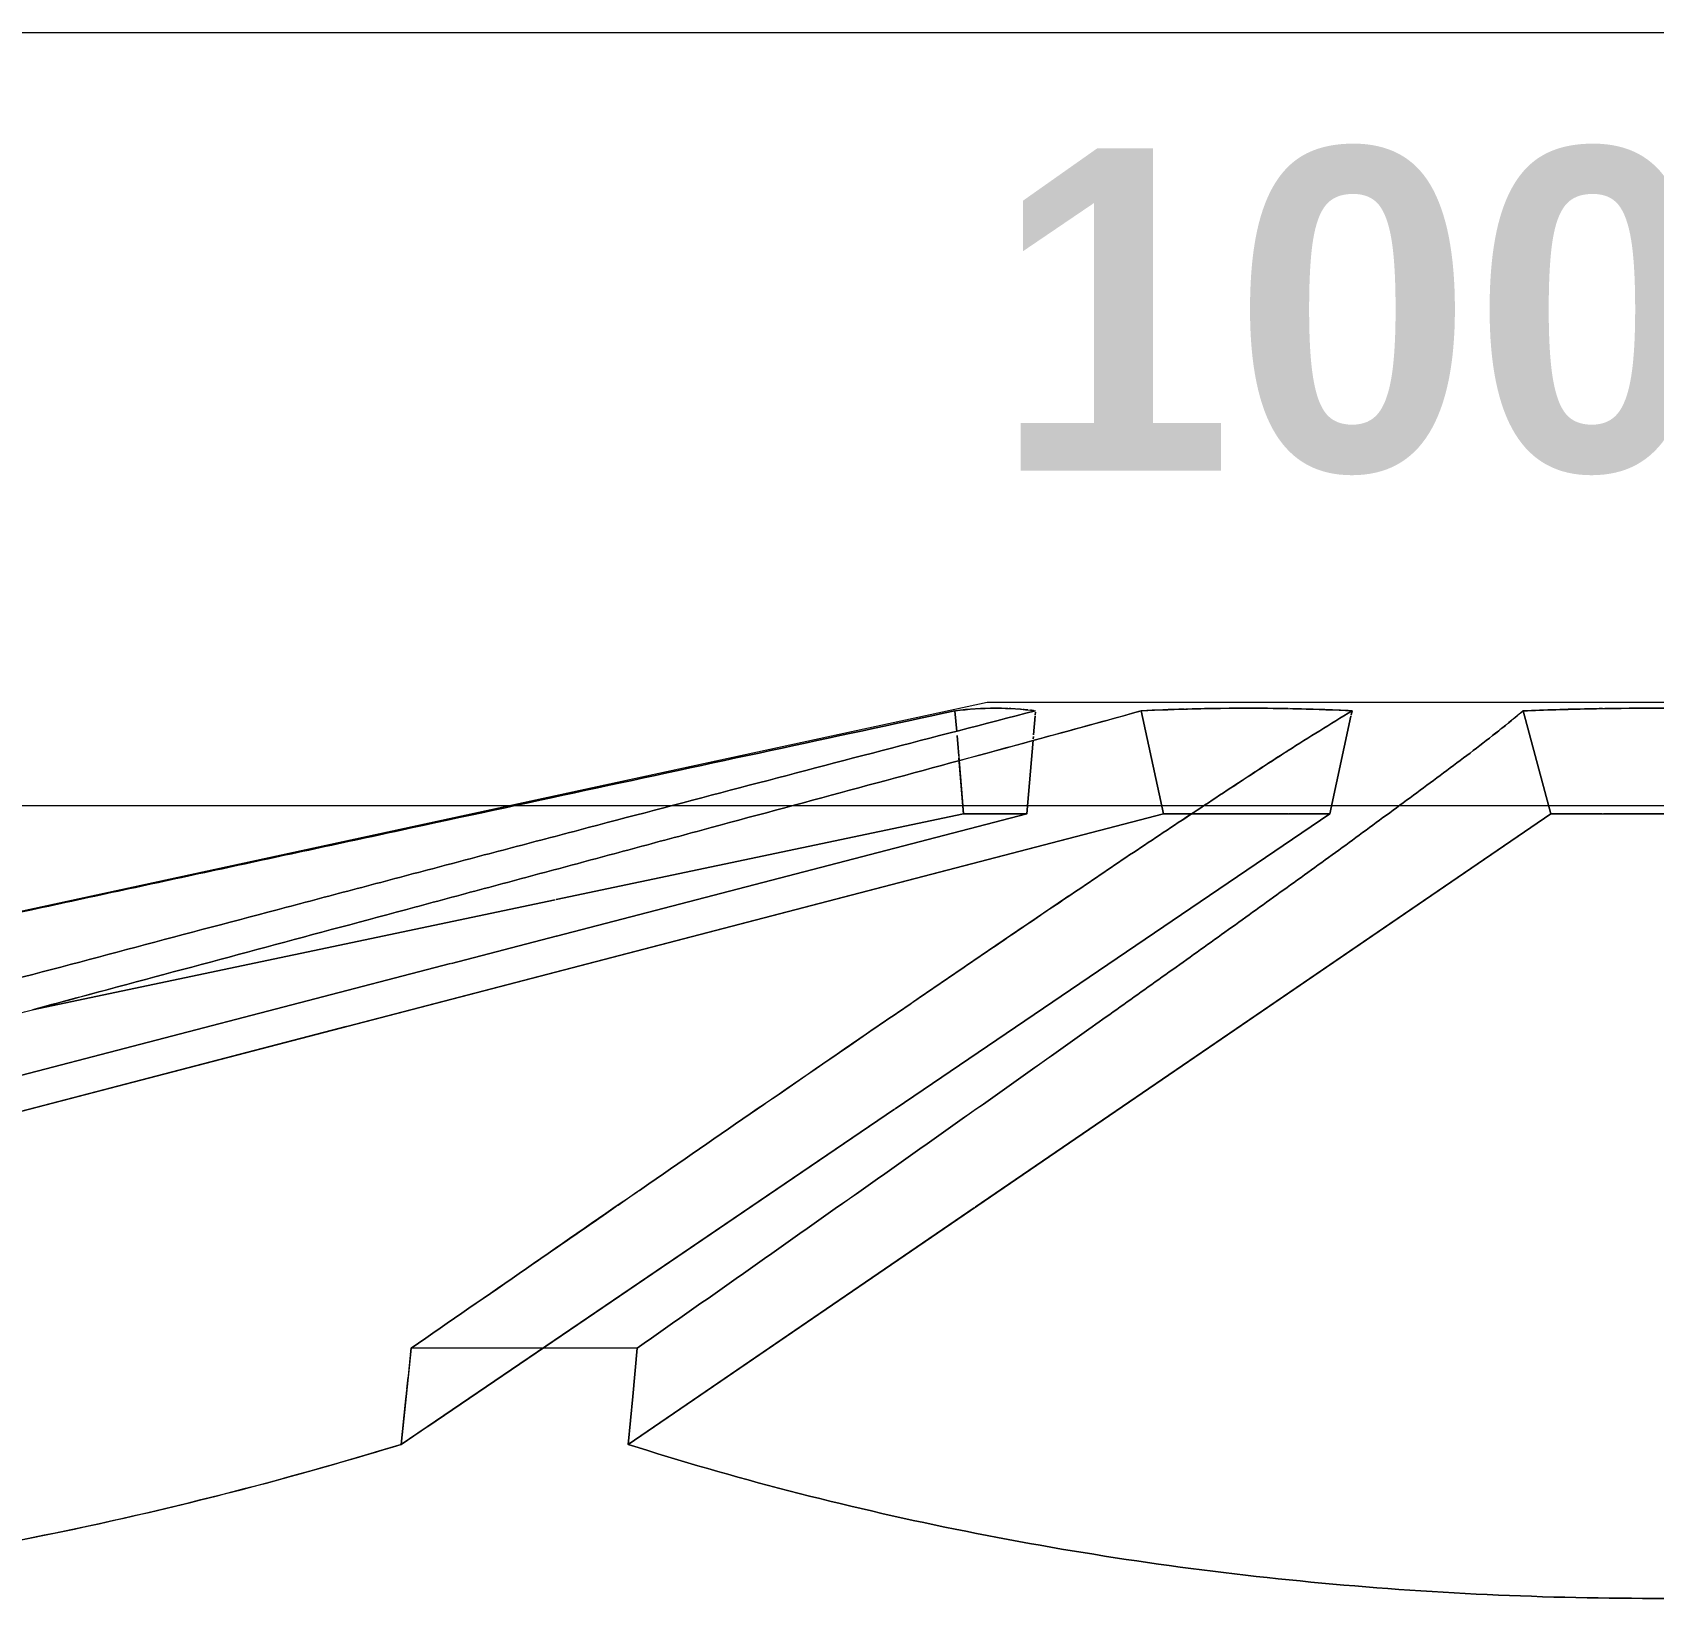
# Model space of a CAD drawing. Header units: metres. Extents: x 34 to 87, y -2.3 to 19.3.
# Drawn here: x 48.8612 to 49.1757, y 4.5958 to 4.9 of the extents above; entities that cross this region are included whole.
import ezdxf

# ---------------------------------------------------------------- set-up
doc = ezdxf.new("R2010")
doc.units = ezdxf.units.M
for name, color, linetype, lineweight in [('G-ANNO-TEXT', 7, 'Continuous', 5), ('P-SANR-FIXT', 7, 'Continuous', 5), ('S-BEAM', 7, 'Continuous', 5)]:
    doc.layers.add(name, color=color, linetype=linetype, lineweight=lineweight)
doc.styles.add('Century Gothic_B', font='GOTHICB.TTF', dxfattribs={"height": 0.0625})

# ---------------------------------------------------------------- blocks, each defined once
blk = doc.blocks.new('IFC_ifc-2-AA')
at = {"layer": 'S-BEAM', "color": 253, "lineweight": 18, "true_color": 0xaaaaaa}
for p, q in [((-3.17, 4.9), (-0.3, 4.9)), ((-0.3, 4.75), (-3.17, 4.75))]:
    blk.add_line(p, q, dxfattribs=at)
blk = doc.blocks.new('Caixa d_água de polietileno 1000 a 5000 Litros - Fortlev - 1000 L-3700675-AA')
at = {"layer": 'P-SANR-FIXT', "color": 8, "true_color": 0x808080}
for p, q in [((-1.47929, 4.77), (-2.05936, 4.64478)), ((-1.48553, 4.7684), (-1.4852, 4.76443)), ((-1.35, 4.77), (-1.47929, 4.77)), ((-1.46714, 4.77), (-1.47839, 4.77)), ((-1.46577, 4.77), (-1.46633, 4.77)), ((-1.44938, 4.76841), (-1.44506, 4.74846)), ((-1.43588, 4.77), (-1.43776, 4.77)), ((-1.42954, 4.77), (-1.4354, 4.77)), ((-1.4197, 4.77), (-1.42904, 4.77)), ((-1.37528, 4.76841), (-1.36993, 4.74846)), ((-1.22071, 4.77), (-1.35, 4.77)), ((-1.91488, 4.62611), (-1.44506, 4.74846)), ((-1.54894, 4.62611), (-1.36993, 4.74846)), ((-1.44506, 4.74846), (-1.43954, 4.74846)), ((-1.36993, 4.74846), (-1.33007, 4.74846)), ((-1.54717, 4.64478), (-1.59101, 4.64478))]:
    blk.add_line(p, q, dxfattribs=at)
at = {"layer": 'P-SANR-FIXT', "color": 7, "true_color": 0xefefef}
for p, q in [((-1.4852, 4.76443), (-1.48553, 4.7684)), ((-1.46993, 4.76814), (-1.46997, 4.76764)), ((-1.44506, 4.74846), (-1.44938, 4.76841)), ((-1.40848, 4.76841), (-1.40866, 4.7676)), ((-1.36993, 4.74846), (-1.37528, 4.76841)), ((-1.46998, 4.76744), (-1.47029, 4.76373)), ((-1.40871, 4.76737), (-1.41281, 4.74846)), ((-1.47038, 4.7627), (-1.47156, 4.74846)), ((-1.47031, 4.76346), (-1.47035, 4.763)), ((-1.44506, 4.74846), (-1.60353, 4.70719)), ((-1.56281, 4.72473), (-1.47156, 4.74846)), ((-1.49716, 4.69118), (-1.41281, 4.74846)), ((-1.36993, 4.74846), (-1.48163, 4.67211)), ((-1.43954, 4.74846), (-1.44506, 4.74846)), ((-1.35997, 4.74846), (-1.36993, 4.74846)), ((-1.33007, 4.74846), (-1.35973, 4.74846)), ((-1.58321, 4.71943), (-1.5629, 4.72471)), ((-1.82694, 4.65605), (-1.58339, 4.71938)), ((-1.60362, 4.70717), (-1.8067, 4.65428)), ((-1.58781, 4.62962), (-1.49725, 4.69112)), ((-1.48181, 4.67199), (-1.54894, 4.62611)), ((-1.59158, 4.63938), (-1.59115, 4.6434)), ((-1.59114, 4.64353), (-1.59101, 4.64478)), ((-1.54717, 4.64478), (-1.5655, 4.64478)), ((-1.59185, 4.63686), (-1.59161, 4.63914)), ((-1.59299, 4.62611), (-1.59212, 4.63433)), ((-1.59299, 4.62611), (-1.58784, 4.6296))]:
    blk.add_line(p, q, dxfattribs=at)
at = {"layer": 'P-SANR-FIXT', "color": 254, "true_color": 0xd2d2d2}
for p, q in [((-1.47839, 4.77), (-1.47929, 4.77)), ((-1.46997, 4.76764), (-1.46993, 4.76814)), ((-1.44102, 4.77), (-1.4652, 4.77)), ((-1.44052, 4.77), (-1.44097, 4.77)), ((-1.43915, 4.77), (-1.43961, 4.77)), ((-1.43776, 4.77), (-1.43869, 4.77)), ((-1.4354, 4.77), (-1.43588, 4.77)), ((-1.42904, 4.77), (-1.42954, 4.77)), ((-1.41917, 4.77), (-1.4197, 4.77)), ((-1.41647, 4.77), (-1.41701, 4.77)), ((-1.41483, 4.77), (-1.41592, 4.77)), ((-1.41206, 4.77), (-1.41262, 4.77)), ((-1.41095, 4.77), (-1.4115, 4.77)), ((-1.38018, 4.77), (-1.40982, 4.77)), ((-1.40866, 4.7676), (-1.40848, 4.76841)), ((-1.35983, 4.77), (-1.38014, 4.77)), ((-1.35, 4.77), (-1.35951, 4.77)), ((-1.33954, 4.77), (-1.35, 4.77)), ((-1.47029, 4.76373), (-1.46998, 4.76744)), ((-1.41281, 4.74846), (-1.40871, 4.76737)), ((-1.48513, 4.7636), (-1.48387, 4.74846)), ((-1.47156, 4.74846), (-1.47038, 4.7627)), ((-1.47035, 4.763), (-1.47031, 4.76346)), ((-1.5629, 4.73182), (-1.48387, 4.74846)), ((-1.47156, 4.74846), (-1.56281, 4.72473)), ((-1.41281, 4.74846), (-1.49716, 4.69118)), ((-1.48387, 4.74846), (-1.47156, 4.74846)), ((-1.43954, 4.74846), (-1.41281, 4.74846)), ((-1.66448, 4.71044), (-1.56311, 4.73178)), ((-1.5629, 4.72471), (-1.58321, 4.71943)), ((-1.58339, 4.71938), (-1.9421, 4.62611)), ((-1.49725, 4.69112), (-1.59299, 4.62611))]:
    blk.add_line(p, q, dxfattribs=at)
at = {"layer": 'P-SANR-FIXT', "color": 7, "true_color": 0xf9f9f9}
for p, q in [((-1.4848, 4.75965), (-1.48513, 4.7636)), ((-1.48387, 4.74846), (-1.48477, 4.75922)), ((-1.48387, 4.74846), (-1.5629, 4.73182)), ((-1.47156, 4.74846), (-1.48387, 4.74846)), ((-1.437, 4.74846), (-1.43954, 4.74846)), ((-1.42087, 4.74846), (-1.43691, 4.74846)), ((-1.41281, 4.74846), (-1.42079, 4.74846)), ((-1.56311, 4.73178), (-1.66448, 4.71044))]:
    blk.add_line(p, q, dxfattribs=at)
at = {"layer": 'P-SANR-FIXT', "color": 7, "true_color": 0xfcfcfc}
blk.add_line((-1.5655, 4.64478), (-1.59101, 4.64478), dxfattribs=at)
at = {"layer": 'P-SANR-FIXT', "color": 8, "true_color": 0x808080, "flags": 128}
for points in [[(-1.59101, 4.64478), (-1.592, 4.63544), (-1.59299, 4.62611)], [(-1.54894, 4.62611), (-1.54805, 4.63544), (-1.54717, 4.64478)]]:
    blk.add_lwpolyline(points, dxfattribs=at)
at = {"layer": 'P-SANR-FIXT', "color": 7, "true_color": 0xefefef, "flags": 128}
for points in [[(-1.54717, 4.64478), (-1.54805, 4.63544), (-1.54894, 4.62611)], [(-1.59211, 4.63444), (-1.592, 4.63544), (-1.59188, 4.63661)]]:
    blk.add_lwpolyline(points, dxfattribs=at)
at = {"layer": 'P-SANR-FIXT', "color": 8, "true_color": 0x808080}
for points, knots in [([(-2.05898, 4.64478), (-2.03509, 4.64994), (-1.9873, 4.66025), (-1.91561, 4.67572), (-1.84392, 4.69118), (-1.78418, 4.70406), (-1.73639, 4.71437), (-1.70054, 4.7221), (-1.67067, 4.72854), (-1.64677, 4.73369), (-1.62884, 4.73755), (-1.61091, 4.74141), (-1.58701, 4.74656), (-1.55713, 4.753), (-1.52129, 4.76071), (-1.49744, 4.76584), (-1.48553, 4.76841)], [0, 0, 0, 0, 0.125, 0.25, 0.375, 0.5, 0.5625, 0.625, 0.6875, 0.71875, 0.75, 0.78125, 0.8125, 0.875, 0.9375, 1, 1, 1, 1]), ([(-1.4699, 4.76841), (-1.4799, 4.76584), (-1.49974, 4.76071), (-1.52915, 4.753), (-1.55361, 4.74656), (-1.57319, 4.74141), (-1.58782, 4.73755), (-1.60242, 4.73369), (-1.62191, 4.72854), (-1.64624, 4.7221), (-1.67538, 4.71437), (-1.73365, 4.69891), (-1.80151, 4.68087), (-1.87902, 4.66025), (-1.91775, 4.64994), (-1.93713, 4.64478)], [0, 0, 0, 0, 0.0625, 0.125, 0.1875, 0.21875, 0.25, 0.28125, 0.3125, 0.375, 0.4375, 0.5, 0.75, 0.875, 1, 1, 1, 1]), ([(-1.91003, 4.64478), (-1.89075, 4.64994), (-1.85215, 4.66025), (-1.79429, 4.67572), (-1.73646, 4.69118), (-1.68829, 4.70406), (-1.64981, 4.71437), (-1.62095, 4.7221), (-1.59694, 4.72854), (-1.57776, 4.73369), (-1.56335, 4.73755), (-1.54897, 4.74141), (-1.52987, 4.74656), (-1.50599, 4.753), (-1.47742, 4.76071), (-1.45866, 4.76584), (-1.44938, 4.76841)], [0, 0, 0, 0, 0.125, 0.25, 0.375, 0.5, 0.5625, 0.625, 0.6875, 0.71875, 0.75, 0.78125, 0.8125, 0.875, 0.9375, 1, 1, 1, 1]), ([(-1.40848, 4.76841), (-1.41275, 4.76584), (-1.42099, 4.76071), (-1.43274, 4.753), (-1.44245, 4.74656), (-1.45022, 4.74141), (-1.45596, 4.73755), (-1.46165, 4.73369), (-1.46929, 4.72854), (-1.47878, 4.7221), (-1.49008, 4.71437), (-1.51268, 4.69891), (-1.53884, 4.68087), (-1.56868, 4.66025), (-1.58355, 4.64994), (-1.59101, 4.64478)], [0, 0, 0, 0, 0.0625, 0.125, 0.1875, 0.21875, 0.25, 0.28125, 0.3125, 0.375, 0.4375, 0.5, 0.75, 0.875, 1, 1, 1, 1]), ([(-1.54717, 4.64478), (-1.53986, 4.64994), (-1.52519, 4.66025), (-1.50327, 4.67572), (-1.48138, 4.69118), (-1.46319, 4.70406), (-1.44872, 4.71437), (-1.43786, 4.7221), (-1.42889, 4.72854), (-1.42176, 4.73369), (-1.41637, 4.73755), (-1.41104, 4.74141), (-1.40403, 4.74656), (-1.39527, 4.753), (-1.38487, 4.76071), (-1.37837, 4.76584), (-1.37528, 4.76841)], [0, 0, 0, 0, 0.125, 0.25, 0.375, 0.5, 0.5625, 0.625, 0.6875, 0.71875, 0.75, 0.78125, 0.8125, 0.875, 0.9375, 1, 1, 1, 1]), ([(-1.59299, 4.62611), (-1.61626, 4.61899), (-1.66266, 4.60721), (-1.72983, 4.59717), (-1.79232, 4.59515), (-1.84356, 4.6007), (-1.88421, 4.61148), (-1.90524, 4.62077), (-1.91488, 4.62611)], [0, 0, 0, 0, 0.181818, 0.363636, 0.545455, 0.727273, 0.863636, 1, 1, 1, 1]), ([(-1.35, 4.59625), (-1.37297, 4.59625), (-1.41888, 4.59851), (-1.47483, 4.60691), (-1.51795, 4.61687), (-1.53874, 4.62286), (-1.54894, 4.62611)], [0, 0, 0, 0, 0.333333, 0.666667, 0.833333, 1, 1, 1, 1]), ([(-1.15106, 4.62611), (-1.16126, 4.62286), (-1.18205, 4.61687), (-1.22517, 4.60691), (-1.28112, 4.59851), (-1.32703, 4.59625), (-1.35, 4.59625)], [0, 0, 0, 0, 0.166667, 0.333333, 0.666667, 1, 1, 1, 1])]:
    blk.add_open_spline(points, degree=3, knots=knots, dxfattribs=at)
at = {"layer": 'P-SANR-FIXT', "color": 7, "true_color": 0xefefef}
for points, knots in [([(-1.93713, 4.64478), (-1.91775, 4.64994), (-1.87902, 4.66025), (-1.82089, 4.67572), (-1.76273, 4.69118), (-1.71423, 4.70406), (-1.67538, 4.71437), (-1.64624, 4.7221), (-1.62191, 4.72854), (-1.60242, 4.73369), (-1.58782, 4.73755), (-1.57319, 4.74141), (-1.55361, 4.74656), (-1.52915, 4.753), (-1.49974, 4.76071), (-1.4799, 4.76584), (-1.4699, 4.76841)], [0, 0, 0, 0, 0.125, 0.25, 0.375, 0.5, 0.5625, 0.625, 0.6875, 0.71875, 0.75, 0.78125, 0.8125, 0.875, 0.9375, 1, 1, 1, 1]), ([(-1.48553, 4.76841), (-1.49744, 4.76584), (-1.52129, 4.76071), (-1.55713, 4.753), (-1.58701, 4.74656), (-1.61091, 4.74141), (-1.62884, 4.73755), (-1.64677, 4.73369), (-1.67067, 4.72854), (-1.70054, 4.7221), (-1.73639, 4.71437), (-1.78418, 4.70406), (-1.82003, 4.69633), (-1.84392, 4.69118)], [0, 0, 0, 0, 0.0625, 0.125, 0.1875, 0.21875, 0.25, 0.28125, 0.3125, 0.375, 0.4375, 0.5, 0.625, 0.625, 0.625, 0.625]), ([(-1.35988, 4.76884), (-1.3608, 4.76883), (-1.36593, 4.76874), (-1.37107, 4.76858), (-1.37528, 4.76841)], [-0.609375, -0.609375, -0.609375, -0.609375, -0.5, 0, 0, 0, 0]), ([(-1.38003, 4.76456), (-1.38165, 4.76328), (-1.3866, 4.75942), (-1.39527, 4.753), (-1.40403, 4.74656), (-1.41104, 4.74141), (-1.41637, 4.73755), (-1.42176, 4.73369), (-1.42889, 4.72854), (-1.43786, 4.7221), (-1.44872, 4.71437), (-1.47042, 4.69891), (-1.49596, 4.68087), (-1.52519, 4.66025), (-1.53986, 4.64994), (-1.54717, 4.64478)], [0.03125, 0.03125, 0.03125, 0.03125, 0.0625, 0.125, 0.1875, 0.21875, 0.25, 0.28125, 0.3125, 0.375, 0.4375, 0.5, 0.75, 0.875, 1, 1, 1, 1]), ([(-1.46724, 4.72991), (-1.46538, 4.73117), (-1.46161, 4.73372), (-1.45596, 4.73755), (-1.45022, 4.74141), (-1.44245, 4.74656), (-1.43276, 4.75298), (-1.42496, 4.7581), (-1.42097, 4.76066)], [0.6882365, 0.6882365, 0.6882365, 0.6882365, 0.71875, 0.75, 0.78125, 0.8125, 0.875, 0.9371071, 0.9371071, 0.9371071, 0.9371071]), ([(-1.52226, 4.69229), (-1.51532, 4.69707), (-1.50461, 4.70443), (-1.49008, 4.71437), (-1.47882, 4.72207), (-1.47127, 4.72719), (-1.4675, 4.72974)], [0.3839502, 0.3839502, 0.3839502, 0.3839502, 0.5, 0.5625, 0.625, 0.686821, 0.686821, 0.686821, 0.686821]), ([(-1.55362, 4.67066), (-1.55118, 4.67234), (-1.54127, 4.67918), (-1.53082, 4.68639), (-1.5228, 4.69192), (-1.52227, 4.69228)], [0.2091094, 0.2091094, 0.2091094, 0.2091094, 0.25, 0.375, 0.3839427, 0.3839427, 0.3839427, 0.3839427]), ([(-1.59101, 4.64478), (-1.58355, 4.64994), (-1.57113, 4.65855), (-1.55868, 4.66716), (-1.55368, 4.67061)], [0, 0, 0, 0, 0.125, 0.2087754, 0.2087754, 0.2087754, 0.2087754]), ([(-1.76084, 4.5965), (-1.74009, 4.59717), (-1.70212, 4.6007), (-1.64526, 4.61148), (-1.61044, 4.62077), (-1.59299, 4.62611)], [0.5454545, 0.5454545, 0.5454545, 0.5454545, 0.7272727, 0.8636364, 1, 1, 1, 1]), ([(-1.54894, 4.62611), (-1.53874, 4.62286), (-1.51795, 4.61687), (-1.47483, 4.60691), (-1.41888, 4.59851), (-1.37297, 4.59625), (-1.35, 4.59625)], [0, 0, 0, 0, 0.166667, 0.333333, 0.666667, 1, 1, 1, 1])]:
    blk.add_open_spline(points, degree=3, knots=knots, dxfattribs=at)
at = {"layer": 'P-SANR-FIXT', "color": 8, "true_color": 0x808080}
for points in [[(-1.48553, 4.76841), (-1.48292, 4.76875), (-1.4777, 4.76909), (-1.4725, 4.76875), (-1.4699, 4.76841)], [(-1.44938, 4.76841), (-1.44255, 4.76875), (-1.4289, 4.76909), (-1.41528, 4.76875), (-1.40848, 4.76841)], [(-1.37528, 4.76841), (-1.37107, 4.76858), (-1.36264, 4.76883), (-1.35421, 4.76892), (-1.35, 4.76892)], [(-1.35, 4.76892), (-1.34579, 4.76892), (-1.33736, 4.76883), (-1.32893, 4.76858), (-1.32472, 4.76841)]]:
    blk.add_open_spline(points, degree=3, dxfattribs=at)
at = {"layer": 'P-SANR-FIXT', "color": 254, "true_color": 0xd2d2d2}
blk.add_open_spline([(-1.47527, 4.76887), (-1.47608, 4.7689), (-1.47947, 4.76897), (-1.48287, 4.76875), (-1.48546, 4.76842)], degree=3, knots=[-0.65625, -0.65625, -0.65625, -0.65625, -0.5, -0.0041853, -0.0041853, -0.0041853, -0.0041853], dxfattribs=at)
for points in [[(-1.4738, 4.76879), (-1.47421, 4.76882), (-1.47462, 4.76884), (-1.47502, 4.76886)], [(-1.47258, 4.7687), (-1.47291, 4.76873), (-1.47323, 4.76875), (-1.47356, 4.76878)], [(-1.47137, 4.76858), (-1.47169, 4.76862), (-1.47201, 4.76865), (-1.47234, 4.76868)], [(-1.47015, 4.76844), (-1.47039, 4.76847), (-1.47063, 4.7685), (-1.47088, 4.76853)], [(-1.42891, 4.76892), (-1.42965, 4.76892), (-1.4304, 4.76892), (-1.43115, 4.76891)]]:
    blk.add_open_spline(points, degree=3, dxfattribs=at)
at = {"layer": 'P-SANR-FIXT', "color": 7, "true_color": 0xefefef}
for points in [[(-1.44938, 4.76841), (-1.45626, 4.76651), (-1.46319, 4.7646), (-1.47017, 4.7627)], [(-1.44106, 4.76874), (-1.44383, 4.76866), (-1.44661, 4.76855), (-1.44938, 4.76841)], [(-1.43115, 4.76891), (-1.43434, 4.7689), (-1.43754, 4.76884), (-1.44074, 4.76875)], [(-1.42092, 4.76884), (-1.42358, 4.76889), (-1.42625, 4.76892), (-1.42891, 4.76892)], [(-1.42089, 4.76071), (-1.41687, 4.76328), (-1.41275, 4.76584), (-1.40848, 4.76841)], [(-1.40848, 4.76841), (-1.41252, 4.76861), (-1.41656, 4.76875), (-1.4206, 4.76884)], [(-1.37528, 4.76841), (-1.37675, 4.76719), (-1.37826, 4.76597), (-1.3798, 4.76474)], [(-1.35, 4.76892), (-1.35316, 4.76892), (-1.35632, 4.7689), (-1.35948, 4.76885)], [(-1.33941, 4.76883), (-1.34294, 4.76889), (-1.34647, 4.76892), (-1.35, 4.76892)], [(-1.35, 4.59625), (-1.34646, 4.59625), (-1.34293, 4.59627), (-1.3394, 4.59633)]]:
    blk.add_open_spline(points, degree=3, dxfattribs=at)
at = {"layer": 'P-SANR-FIXT', "color": 7, "true_color": 0xfcfcfc}
blk.add_open_spline([(-1.47017, 4.7627), (-1.47261, 4.76203), (-1.48448, 4.7588), (-1.50599, 4.753), (-1.52987, 4.74656), (-1.54897, 4.74141), (-1.56335, 4.73755), (-1.57776, 4.73369), (-1.59694, 4.72854), (-1.62095, 4.7221), (-1.64508, 4.71564), (-1.65959, 4.71175), (-1.66448, 4.71044)], degree=3, knots=[0.0463455, 0.0463455, 0.0463455, 0.0463455, 0.0625, 0.125, 0.1875, 0.21875, 0.25, 0.28125, 0.3125, 0.375, 0.4375, 0.4692568, 0.4692568, 0.4692568, 0.4692568], dxfattribs=at)

msp = doc.modelspace()

# ---------------------------------------------------------------- block references
at = {"lineweight": 5}
msp.add_blockref('IFC_ifc-2-AA', (50.52573, 0), dxfattribs=at)
at = {"layer": 'P-SANR-FIXT', "color": 254, "true_color": 0xd2d2d2}
msp.add_blockref('Caixa d_água de polietileno 1000 a 5000 Litros - Fortlev - 1000 L-3700675-AA', (50.52573, 0), dxfattribs=at)

# ---------------------------------------------------------------- next in the draw order: texts
at = {"layer": 'G-ANNO-TEXT', "color": 5, "true_color": 0x0000ff, "insert": (49.04765, 4.8775), "char_height": 0.0625, "width": 0.2866033, "attachment_point": 1, "style": 'Century Gothic_B', "bg_fill": 3, "box_fill_scale": 1.25, "bg_fill_color": 256, "bg_fill_true_color": 13158600, "bg_fill_transparency": 0}
msp.add_mtext('1000L', dxfattribs=at)

doc.saveas('drawing.dxf')
